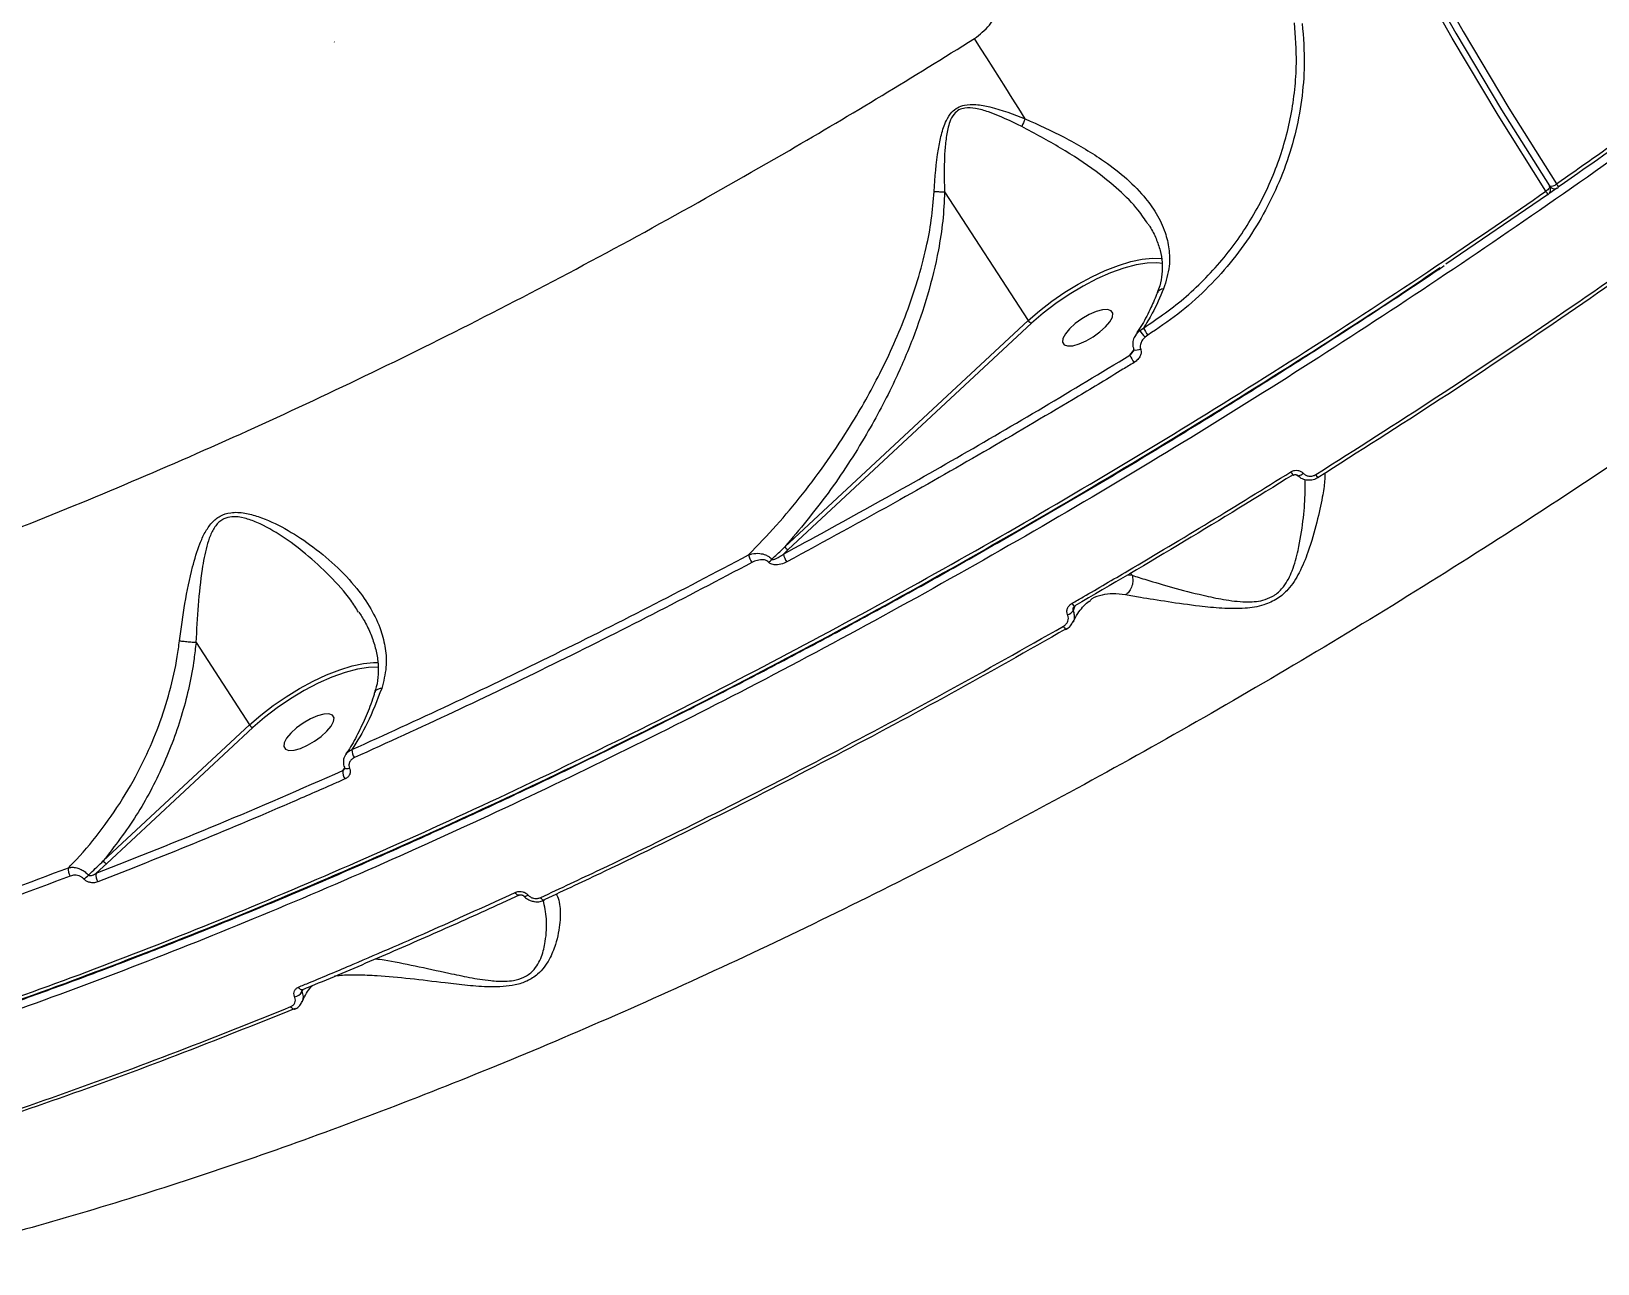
# Model space of a CAD drawing. Header units: millimetres. Extents: x -6104 to 7803, y -6013 to 4803.
# Drawn here: x 464.6 to 705.3, y -1848 to -1658.7 of the extents above; entities that cross this region are included whole.
import ezdxf

# ---------------------------------------------------------------- set-up
doc = ezdxf.new("R2010")
doc.units = ezdxf.units.MM
for name, color, linetype in [('DIKOM_ОБЪЕКТ', 7, 'Continuous'), ('DIKOM_РАЗМЕР_ЗОНА', 7, 'Continuous'), ('DIKOM_РАЗМЕР_ОБЪЕКТА', 7, 'Continuous')]:
    doc.layers.add(name, color=color, linetype=linetype)
doc.styles.add('style1', font='arial.ttf', dxfattribs={"width": 0.8})
doc.dimstyles.new('1-50', dxfattribs={"dimtxt": 300, "dimasz": 200, "dimexe": 100, "dimexo": 0, "dimgap": 100, "dimtad": 1, "dimtxsty": 'style1', "dimcen": 200, "dimclrd": 7, "dimclre": 7, "dimclrt": 7, "dimadec": 1, "dimazin": 2, "dimtfac": 1, "dimtmove": 0, "dimatfit": 2, "dimfxl": 0, "dimlwd": 25, "dimlwe": 18, "dimarcsym": 0})

# ---------------------------------------------------------------- blocks, each defined once
blk = doc.blocks.new('*D10')
at = {"layer": 'Defpoints', "color": 0, "transparency": 16777216}
for p in [(-4094.65, -224.49), (3111.63, -1726.03), (3111.63, -4948.58)]:
    blk.add_point(p, dxfattribs=at)
at = {"layer": 'DIKOM_РАЗМЕР_ОБЪЕКТА', "color": 7, "lineweight": 18, "transparency": 16777216}
for p, q in [((-4094.65, -224.49), (-4094.65, -5048.58)), ((3111.63, -1726.03), (3111.63, -5048.58))]:
    blk.add_line(p, q, dxfattribs=at)
at = {"layer": 'DIKOM_РАЗМЕР_ОБЪЕКТА', "color": 7, "lineweight": 25, "transparency": 16777216}
blk.add_line((-3894.65, -4948.58), (2911.63, -4948.58), dxfattribs=at)
at = {"layer": 'DIKOM_РАЗМЕР_ОБЪЕКТА', "color": 7, "transparency": 16777216}
for points in [[(-3894.65, -4915.24), (-3894.65, -4981.91), (-4094.65, -4948.58)], [(2911.63, -4915.24), (2911.63, -4981.91), (3111.63, -4948.58)]]:
    blk.add_solid(points, dxfattribs=at)
at = {"layer": 'DIKOM_РАЗМЕР_ОБЪЕКТА', "color": 7, "transparency": 16777216, "insert": (-134.24, -4695.4), "char_height": 300, "attachment_point": 5, "style": 'style1'}
blk.add_mtext('7200', dxfattribs=at)
blk = doc.blocks.new('*D12')
at = {"layer": 'Defpoints', "color": 0, "transparency": 16777216}
for p in [(-6103.62, -69.94), (4675.35, -1132.87), (4675.35, -5913.06)]:
    blk.add_point(p, dxfattribs=at)
at = {"layer": 'DIKOM_РАЗМЕР_ЗОНА', "color": 7, "lineweight": 18, "transparency": 16777216}
for p, q in [((-6103.62, -69.94), (-6103.62, -6013.06)), ((4675.35, -1132.87), (4675.35, -6013.06))]:
    blk.add_line(p, q, dxfattribs=at)
at = {"layer": 'DIKOM_РАЗМЕР_ЗОНА', "color": 7, "lineweight": 25, "transparency": 16777216}
blk.add_line((-5903.62, -5913.06), (4475.35, -5913.06), dxfattribs=at)
at = {"layer": 'DIKOM_РАЗМЕР_ЗОНА', "color": 7, "transparency": 16777216}
for points in [[(-5903.62, -5879.73), (-5903.62, -5946.4), (-6103.62, -5913.06)], [(4475.35, -5879.73), (4475.35, -5946.4), (4675.35, -5913.06)]]:
    blk.add_solid(points, dxfattribs=at)
at = {"layer": 'DIKOM_РАЗМЕР_ЗОНА', "color": 7, "transparency": 16777216, "insert": (271.51, -5659.89), "char_height": 300, "attachment_point": 5, "style": 'style1'}
blk.add_mtext('10800', dxfattribs=at)

msp = doc.modelspace()

# ---------------------------------------------------------------- linework, layer by layer
at = {"layer": 'DIKOM_ОБЪЕКТ', "color": 7, "linetype": 'Continuous', "lineweight": 15}
for p, q in [((511.127, -1660.257), (511.143, -1660.349)), ((697.874, -1682.421), (697.895, -1682.446)), ((697.91, -1682.488), (698.005, -1682.577)), ((604.919, -1683.322), (617.769, -1703.102)), ((697.563, -1683.77), (681.949, -1694.432)), ((697.908, -1683.485), (698.998, -1682.716)), ((580.369, -1737.896), (617.769, -1703.102)), ((618.293, -1703.513), (580.893, -1738.306)), ((634.911, -1704.62), (635.492, -1704.265)), ((634.323, -1705.273), (634.911, -1704.62)), ((634.51, -1705.024), (634.423, -1705.162)), ((636.136, -1705.356), (635.726, -1705.663)), ((633.389, -1708.429), (633.974, -1707.654)), ((580.893, -1738.306), (580.147, -1738.999)), ((633.069, -1742.169), (633.725, -1742.243)), ((633.725, -1742.243), (633.509, -1741.91)), ((624.878, -1747.088), (624.655, -1747.704)), ((627.354, -1746.06), (627.278, -1746.121)), ((489.871, -1752.589), (498.094, -1765.247)), ((475.62, -1786.155), (498.094, -1765.247)), ((498.619, -1765.657), (476.144, -1786.565)), ((512.416, -1772.279), (512.717, -1771.88)), ((476.144, -1786.565), (474.531, -1788.06)), ((506.274, -1805.91), (506.142, -1806.275))]:
    msp.add_line(p, q, dxfattribs=at)
at = {"layer": 'DIKOM_ОБЪЕКТ', "color": 7, "linetype": 'Continuous', "lineweight": 15, "flags": 128}
for points in [[(697.326, -1683.249), (689.967, -1671.56), (682.934, -1659.742), (676.232, -1647.8), (669.866, -1635.743), (663.839, -1623.579), (658.157, -1611.315), (652.821, -1598.961), (647.836, -1586.523), (643.206, -1574.01), (638.932, -1561.431), (635.019, -1548.792), (631.468, -1536.104), (628.282, -1523.374), (625.462, -1510.61), (623.012, -1497.821), (620.932, -1485.015), (619.223, -1472.201), (617.888, -1459.387), (616.926, -1446.58), (616.339, -1433.791), (616.126, -1421.027)], [(616.726, -1420.366), (616.939, -1433.122), (617.526, -1445.903), (618.487, -1458.701), (619.821, -1471.507), (621.529, -1484.314), (623.607, -1497.111), (626.056, -1509.892), (628.874, -1522.648), (632.058, -1535.37), (635.607, -1548.05), (639.518, -1560.681), (643.788, -1573.252), (648.416, -1585.757), (653.398, -1598.187), (658.73, -1610.534), (664.409, -1622.789), (670.432, -1634.946), (676.794, -1646.995), (683.491, -1658.929), (690.52, -1670.741), (697.874, -1682.421)], [(618.01, -1420.674), (618.222, -1433.4), (618.808, -1446.15), (619.767, -1458.918), (621.098, -1471.694), (622.802, -1484.47), (624.875, -1497.237), (627.318, -1509.988), (630.129, -1522.713), (633.306, -1535.405), (636.846, -1548.055), (640.748, -1560.655), (645.008, -1573.197), (649.625, -1585.672), (654.595, -1598.072), (659.914, -1610.39), (665.58, -1622.616), (671.588, -1634.744), (677.935, -1646.765), (684.617, -1658.67), (691.628, -1670.454), (698.966, -1682.107)], [(617.296, -1672.114), (616.311, -1670.518), (615.324, -1668.931), (614.338, -1667.356), (613.355, -1665.797), (612.376, -1664.258), (611.405, -1662.742), (610.443, -1661.251), (609.493, -1659.791)], [(697.895, -1682.446), (697.912, -1682.483), (697.916, -1682.563), (697.887, -1682.661), (697.826, -1682.771), (697.736, -1682.889), (697.619, -1683.011), (697.481, -1683.133), (697.326, -1683.249)], [(698.004, -1682.577), (697.987, -1682.561), (697.916, -1682.479)], [(697.626, -1683.811), (697.606, -1683.806), (697.563, -1683.77)], [(617.769, -1703.102), (619.497, -1701.599), (621.38, -1700.145), (623.378, -1698.771), (625.446, -1697.506), (627.54, -1696.379), (629.615, -1695.413), (631.625, -1694.629), (633.527, -1694.046), (635.28, -1693.674), (636.846, -1693.522), (638.19, -1693.594), (638.384, -1693.627)], [(638.413, -1694.353), (637.542, -1694.237), (636.056, -1694.272), (634.348, -1694.546), (632.46, -1695.055), (630.438, -1695.784), (628.33, -1696.718), (626.188, -1697.832), (624.062, -1699.101), (622.006, -1700.493), (620.067, -1701.976), (618.293, -1703.513)], [(630.695, -1702.577), (630.761, -1702), (630.515, -1701.603), (629.975, -1701.418), (629.185, -1701.46), (628.211, -1701.725), (627.129, -1702.193), (626.029, -1702.824), (624.999, -1703.568), (624.123, -1704.365), (623.472, -1705.15), (623.098, -1705.86), (623.032, -1706.436), (623.278, -1706.833), (623.818, -1707.018), (624.608, -1706.976), (625.582, -1706.711), (626.664, -1706.244), (627.764, -1705.612), (628.794, -1704.868), (629.67, -1704.071), (630.321, -1703.286), (630.695, -1702.577)], [(635.05, -1707.529), (634.784, -1707.622), (634.529, -1707.68), (634.303, -1707.697), (634.127, -1707.672), (634.013, -1707.607), (633.984, -1707.564)], [(659.13, -1726.911), (659.145, -1726.925), (659.216, -1726.957), (659.314, -1726.96), (659.435, -1726.934), (659.573, -1726.88), (659.724, -1726.801), (659.881, -1726.698), (660.037, -1726.578)], [(662.307, -1727.257), (662.322, -1727.295), (662.319, -1727.304), (662.297, -1727.283), (662.258, -1727.233), (662.202, -1727.155), (662.131, -1727.053), (662.049, -1726.93), (661.957, -1726.79)], [(624.929, -1746.965), (624.935, -1747.024), (624.923, -1747.05)], [(498.094, -1765.247), (499.822, -1763.744), (501.705, -1762.29), (503.703, -1760.916), (505.771, -1759.651), (507.865, -1758.524), (509.94, -1757.558), (511.95, -1756.774), (513.852, -1756.19), (515.605, -1755.819), (517.171, -1755.667), (517.918, -1755.678)], [(517.898, -1756.384), (517.868, -1756.382), (516.381, -1756.416), (514.673, -1756.691), (512.785, -1757.199), (510.763, -1757.929), (508.655, -1758.862), (506.513, -1759.977), (504.388, -1761.246), (502.331, -1762.638), (500.392, -1764.121), (498.619, -1765.657)], [(511.02, -1764.721), (511.087, -1764.145), (510.84, -1763.748), (510.3, -1763.563), (509.511, -1763.605), (508.536, -1763.87), (507.455, -1764.337), (506.354, -1764.969), (505.325, -1765.713), (504.449, -1766.51), (503.797, -1767.295), (503.423, -1768.005), (503.357, -1768.581), (503.604, -1768.978), (504.144, -1769.163), (504.933, -1769.121), (505.908, -1768.856), (506.989, -1768.389), (508.089, -1767.757), (509.119, -1767.013), (509.995, -1766.216), (510.646, -1765.431), (511.02, -1764.721)], [(513.475, -1771.949), (513.259, -1771.996), (513.064, -1772.011), (512.903, -1771.993), (512.784, -1771.943), (512.714, -1771.864), (512.713, -1771.861)], [(539.475, -1791.414), (539.469, -1791.417), (539.401, -1791.429), (539.32, -1791.407), (539.228, -1791.35), (539.129, -1791.261), (539.027, -1791.144), (538.926, -1791.003)], [(540.27, -1791.561), (540.276, -1791.567), (540.321, -1791.595), (540.385, -1791.605), (540.465, -1791.596), (540.56, -1791.57), (540.666, -1791.527), (540.781, -1791.467), (540.903, -1791.393)], [(543.381, -1792.193), (543.372, -1792.196), (543.305, -1792.202), (543.226, -1792.174), (543.137, -1792.116), (543.042, -1792.027), (542.944, -1791.913), (542.846, -1791.776)], [(543.462, -1792.09), (543.425, -1792.159), (543.381, -1792.193)], [(506.211, -1805.942), (506.134, -1805.958), (506.04, -1805.941), (505.939, -1805.889), (505.833, -1805.803), (505.726, -1805.688), (505.624, -1805.548)], [(505.015, -1808.945), (505.01, -1808.947), (504.928, -1808.959), (504.836, -1808.938), (504.736, -1808.884), (504.633, -1808.799), (504.53, -1808.687), (504.43, -1808.551)]]:
    msp.add_lwpolyline(points, dxfattribs=at)
at = {"layer": 'DIKOM_ОБЪЕКТ', "color": 7, "linetype": 'Continuous', "lineweight": 15}
for centre, radius, start, end in [((754.871, -1733.572), 150.678, 155.9283, 156.42461), ((697.056, -1682.99), 1, 304.80197, 32.91211), ((698.133, -1681.263), 1.185, 257.30383, 314.58861), ((698.691, -1681.851), 1, 226.60788, 278.56245), ((697.64, -1683.168), 1.698, 17.03832, 38.6872), ((696.443, -1684.082), 1.214, 12.90344, 43.3411), ((698.691, -1681.851), 1, 278.56245, 304.90242), ((618.537, -1702.661), 0.886, 209.86768, 254.02981), ((645.064, -1699.354), 10.758, 207.16094, 213.91229), ((635.364, -1705.569), 1.052, 115.55018, 146.10161), ((638.625, -1702.555), 4.25, 209.08139, 226.99537), ((641.426, -1704.597), 8.903, 205.49127, 213.89393), ((660.716, -1724.884), 2.985, 209.76269, 221.90969), ((581.137, -1737.454), 0.886, 209.87523, 254.02226), ((577.944, -1738.457), 3.214, 191.96534, 214.85306), ((576.196, -1737.92), 2.876, 305.80655, 319.02675), ((583.217, -1738.392), 3.13, 191.18942, 215.34608), ((625.517, -1746.107), 1.114, 204.5009, 237.79245), ((623.346, -1746.872), 1.551, 288.05372, 327.56653), ((624.178, -1749.618), 1.117, 204.88452, 238.07943), ((498.862, -1764.806), 0.886, 209.86768, 254.02981), ((515.842, -1769.122), 2.008, 177.89594, 215.41545), ((514.287, -1772.45), 1.879, 174.77075, 216.14198), ((476.388, -1785.714), 0.886, 209.86768, 254.02981), ((471.888, -1787.524), 1.651, 168.65486, 215.30917), ((471.035, -1786.204), 3.14, 300.20542, 317.18552), ((476.09, -1788.433), 1.603, 166.53732, 216.02363), ((504.739, -1805.442), 1.632, 280.15737, 329.31092)]:
    msp.add_arc(centre, radius, start, end, dxfattribs=at)
for points, knots in [([(698.966, -1682.107), (702.695, -1679.485), (712.743, -1672.421), (728.799, -1660.654), (746.97, -1646.783), (764.807, -1632.549), (782.24, -1617.995), (799.196, -1603.163), (815.302, -1588.379), (830.521, -1573.693), (844.84, -1559.152), (858.492, -1544.518), (871.398, -1529.84), (883.495, -1515.168), (894.517, -1500.826), (904.451, -1486.854), (913.308, -1473.286), (921.234, -1459.901), (928.158, -1446.753), (934.033, -1433.896), (938.727, -1421.613), (942.257, -1409.93), (944.648, -1398.869), (945.978, -1388.226), (946.046, -1378.146), (945.584, -1371.259), (944.759, -1367.974), (944.679, -1367.653)], [0, 0, 0, 0, 0.0245685, 0.0661874, 0.1078383, 0.1494572, 0.1922848, 0.2351476, 0.2779753, 0.3195941, 0.361245, 0.4028639, 0.4456917, 0.4885542, 0.531382, 0.5730004, 0.6146507, 0.6562691, 0.6990963, 0.7419584, 0.7847856, 0.8264043, 0.868055, 0.9096737, 0.9525012, 0.9953636, 1, 1, 1, 1]), ([(892.812, -1505.842), (890.702, -1508.605), (885.018, -1516.048), (874.986, -1528.34), (862.532, -1542.709), (849.086, -1557.324), (834.67, -1572.141), (819.307, -1587.112), (803.336, -1601.908), (786.827, -1616.482), (769.858, -1630.793), (752.154, -1645.074), (733.745, -1659.274), (714.68, -1673.339), (695.377, -1686.961), (675.91, -1700.102), (656.351, -1712.739), (636.382, -1725.076), (616.057, -1737.058), (595.438, -1748.632), (574.98, -1759.544), (554.749, -1769.772), (534.805, -1779.31), (514.823, -1788.312), (494.873, -1796.725), (475.026, -1804.503), (455.718, -1811.475), (437.005, -1817.636), (418.924, -1822.999), (401.182, -1827.652), (383.856, -1831.547), (367.018, -1834.652), (351.715, -1836.802), (337.875, -1838.132), (325.397, -1838.777), (313.481, -1838.812), (302.169, -1838.227), (291.579, -1837.031), (281.761, -1835.234), (273.613, -1833.144), (268.905, -1831.494), (266.988, -1830.822)], [0, 0, 0, 0, 0.0156522, 0.0421681, 0.0687043, 0.0952203, 0.1225063, 0.1498146, 0.1771006, 0.2036165, 0.2301528, 0.2566687, 0.2839548, 0.3112631, 0.3385491, 0.365065, 0.3916013, 0.4181172, 0.4454032, 0.4727115, 0.4999976, 0.5265134, 0.5530497, 0.5795655, 0.6068517, 0.6341599, 0.661446, 0.6879619, 0.714498, 0.7410139, 0.7682999, 0.7956082, 0.8228942, 0.8459723, 0.8690774, 0.8921825, 0.9155065, 0.9388306, 0.9615638, 0.9843486, 1, 1, 1, 1]), ([(865.948, -1592.936), (862.314, -1596.787), (855.043, -1604.494), (843.404, -1616.119), (831.269, -1627.754), (818.441, -1639.533), (804.931, -1651.427), (790.745, -1663.408), (776.107, -1675.282), (760.623, -1687.353), (744.283, -1699.574), (727.1, -1711.89), (709.405, -1724.045), (691.237, -1735.986), (672.65, -1747.666), (654.074, -1758.813), (635.575, -1769.401), (617.213, -1779.418), (598.668, -1789.039), (579.996, -1798.212), (561.261, -1806.892), (542.892, -1814.882), (524.943, -1822.17), (507.457, -1828.761), (490.135, -1834.77), (473.044, -1840.149), (456.253, -1844.862), (441.19, -1848.546), (427.78, -1851.365), (415.881, -1853.488), (404.346, -1855.152), (393.217, -1856.348), (382.544, -1857.073), (372.328, -1857.32), (362.533, -1857.126), (356.417, -1856.592), (353.359, -1856.326)], [0, 0, 0, 0, 0.0277654, 0.0555639, 0.0833624, 0.1111276, 0.1400315, 0.168973, 0.1979143, 0.226818, 0.2582448, 0.2896958, 0.3211227, 0.3534672, 0.3858385, 0.4181831, 0.449506, 0.480853, 0.5121759, 0.5444126, 0.5766757, 0.6089124, 0.640161, 0.6714336, 0.7026821, 0.7348412, 0.7670266, 0.7991857, 0.8241463, 0.849107, 0.8742669, 0.8994268, 0.9244695, 0.9495121, 0.974756, 1, 1, 1, 1]), ([(609.493, -1659.791), (610.322, -1659.141), (612.008, -1657.821), (613.443, -1654.913), (613.873, -1651.758), (613.401, -1649.304), (612.807, -1648.031), (612.657, -1647.71)], [0, 0, 0, 0, 0.21870832, 0.44478171, 0.67941004, 0.91920174, 1, 1, 1, 1]), ([(635.492, -1704.265), (637.742, -1702.721), (641.15, -1700.383), (645.126, -1696.561), (648.786, -1692.467), (651.908, -1687.947), (654.427, -1683.132), (656.532, -1678.131), (657.999, -1672.915), (658.782, -1667.624), (659.11, -1662.83), (658.842, -1659.43), (658.679, -1657.359)], [0, 0, 0, 0, 0.1446495, 0.219138, 0.2936265, 0.4383819, 0.5128969, 0.5874146, 0.7331241, 0.8081315, 0.8831396, 1, 1, 1, 1]), ([(659.882, -1657.475), (660.045, -1659.587), (660.345, -1663.482), (659.853, -1669.247), (658.826, -1674.631), (657.189, -1679.903), (654.957, -1684.982), (652.175, -1689.808), (648.873, -1694.331), (645.062, -1698.465), (640.839, -1702.215), (637.702, -1704.31), (636.136, -1705.356)], [0, 0, 0, 0, 0.1166815, 0.2150847, 0.3137979, 0.4122009, 0.5100606, 0.6082278, 0.7060855, 0.8039538, 0.9021331, 1, 1, 1, 1]), ([(235.673, -1737.056), (236.215, -1738.058), (238.018, -1741.386), (242.129, -1746.267), (247.935, -1751.71), (254.688, -1756.384), (262.423, -1760.414), (271.174, -1763.744), (280.93, -1766.348), (291.479, -1768.169), (302.767, -1769.219), (314.725, -1769.524), (327.542, -1769.091), (341.212, -1767.888), (355.706, -1765.9), (370.713, -1763.17), (386.17, -1759.723), (402.007, -1755.598), (418.471, -1750.731), (435.53, -1745.107), (453.139, -1738.726), (470.926, -1731.723), (488.825, -1724.133), (506.772, -1716.005), (525.042, -1707.214), (543.584, -1697.76), (562.339, -1687.664), (579.595, -1677.872), (595.325, -1668.569), (604.767, -1662.719), (609.493, -1659.791)], [0, 0, 0, 0, 0.0161443, 0.0536237, 0.0900464, 0.1264971, 0.1629198, 0.2003996, 0.2379099, 0.2753896, 0.3118389, 0.3483161, 0.3847653, 0.4222704, 0.4598059, 0.4973111, 0.5338203, 0.5703575, 0.6068667, 0.6444314, 0.6820266, 0.7195914, 0.7561919, 0.7928202, 0.8294207, 0.8670768, 0.9047632, 0.9424195, 0.9711827, 1, 1, 1, 1]), ([(603.293, -1683.292), (603.449, -1681.11), (603.661, -1678.16), (604.389, -1674.539), (605.01, -1672.587), (605.885, -1671.155), (606.884, -1670.345), (608.168, -1669.898), (609.884, -1669.879), (613.055, -1670.47), (615.517, -1671.424), (617.296, -1672.114)], [0, 0, 0, 0, 0.26578536, 0.35937748, 0.45430483, 0.51775248, 0.56328213, 0.60857373, 0.68031527, 0.76887224, 1, 1, 1, 1]), ([(616.769, -1673.308), (615.096, -1672.481), (612.799, -1671.347), (609.833, -1670.487), (608.258, -1670.349), (607.089, -1670.692), (606.226, -1671.444), (605.56, -1672.821), (605.169, -1674.705), (604.822, -1678.267), (604.841, -1681.164), (604.91, -1683.312), (604.91, -1683.315)], [0, 0, 0, 0, 0.2369992, 0.3252973, 0.3938459, 0.4351656, 0.4764895, 0.5364961, 0.6300063, 0.7257625, 0.9996855, 1, 1, 1, 1]), ([(617.296, -1672.114), (619.319, -1673.029), (622.384, -1674.417), (626.252, -1676.563), (629.398, -1678.536), (632.623, -1680.966), (635.454, -1683.762), (637.548, -1686.654), (638.833, -1689.376), (639.466, -1692.101), (639.57, -1695.021), (638.94, -1697.073), (638.583, -1698.235)], [0, 0, 0, 0, 0.1589012, 0.2409063, 0.3228924, 0.4352736, 0.5505593, 0.6428556, 0.7376524, 0.8155013, 0.8955107, 1, 1, 1, 1]), ([(715.331, -1671.162), (715.277, -1671.202), (709.997, -1675.097), (704.571, -1678.883), (699.199, -1682.631)], [0, 0, 0, 0, 0.0101523, 1, 1, 1, 1]), ([(636.167, -1688.284), (635.683, -1687.564), (634.446, -1685.724), (631.751, -1683.018), (627.8, -1679.795), (622.761, -1676.5), (618.785, -1674.382), (616.769, -1673.308)], [0, 0, 0, 0, 0.1152328, 0.2946236, 0.4784517, 0.7355325, 1, 1, 1, 1]), ([(661.957, -1726.79), (668.175, -1722.838), (680.61, -1714.935), (699.034, -1702.578), (717.273, -1689.9), (729.169, -1681.178), (735.118, -1676.817)], [0, 0, 0, 0, 0.248597, 0.4971928, 0.7485968, 1, 1, 1, 1]), ([(735.308, -1677.399), (729.439, -1681.702), (717.702, -1690.308), (699.577, -1702.913), (681.129, -1715.294), (668.581, -1723.269), (662.307, -1727.257)], [0, 0, 0, 0, 0.24859686, 0.49719383, 0.74859665, 1, 1, 1, 1]), ([(246.893, -1819.081), (247.795, -1819.785), (251.108, -1822.373), (257.962, -1826.014), (267.322, -1829.955), (277.664, -1833.001), (288.827, -1835.24), (301.016, -1836.692), (314.225, -1837.322), (328.434, -1837.106), (343.156, -1836.063), (358.29, -1834.25), (373.733, -1831.738), (389.918, -1828.466), (406.823, -1824.414), (424.408, -1819.577), (442.533, -1813.987), (461.154, -1807.645), (480.213, -1800.569), (499.778, -1792.727), (519.801, -1784.112), (540.223, -1774.737), (560.593, -1764.808), (580.842, -1754.373), (600.908, -1743.488), (621.115, -1731.976), (641.4, -1719.852), (661.685, -1707.137), (680.358, -1694.92), (692.123, -1686.827), (697.326, -1683.249)], [0, 0, 0, 0, 0.0140766, 0.0516775, 0.0892479, 0.1257578, 0.1622958, 0.1988057, 0.2363761, 0.273977, 0.3115474, 0.3467428, 0.3819632, 0.4171586, 0.4533004, 0.4894695, 0.5256113, 0.5621213, 0.5986594, 0.6351694, 0.6727399, 0.7103409, 0.7479113, 0.7844214, 0.8209595, 0.8574694, 0.8950399, 0.932641, 0.9702113, 1, 1, 1, 1]), ([(574.799, -1739.123), (576.233, -1737.634), (579.101, -1734.656), (583.134, -1729.804), (586.956, -1724.683), (590.994, -1718.56), (594.391, -1712.536), (597.168, -1706.699), (599.126, -1701.936), (600.817, -1697.006), (602.077, -1692.218), (602.95, -1687.635), (603.178, -1684.744), (603.293, -1683.292)], [0, 0, 0, 0, 0.1007621, 0.2015255, 0.3037926, 0.4060544, 0.5490236, 0.6279413, 0.7068481, 0.7872936, 0.8677082, 0.9335553, 1, 1, 1, 1]), ([(604.919, -1683.322), (604.847, -1684.822), (604.703, -1687.824), (603.864, -1693.151), (602.393, -1699.236), (600.092, -1705.941), (596.995, -1713.128), (592.742, -1721.141), (587.163, -1729.783), (582.633, -1735.191), (580.369, -1737.896)], [0, 0, 0, 0, 0.0717658, 0.1435719, 0.2576778, 0.372185, 0.4865179, 0.6397322, 0.8198571, 1, 1, 1, 1]), ([(603.293, -1683.292), (603.337, -1683.293), (603.615, -1683.3), (604.19, -1683.312), (604.656, -1683.314), (604.91, -1683.315)], [0, 0, 0, 0, 0.0794285, 0.497195, 1, 1, 1, 1]), ([(604.91, -1683.315), (604.911, -1683.315), (604.913, -1683.315), (604.917, -1683.318), (604.918, -1683.32), (604.919, -1683.322)], [0, 0, 0, 0, 0.2462803, 0.5674203, 1, 1, 1, 1]), ([(636.179, -1688.275), (636.274, -1688.409), (636.79, -1689.135), (637.444, -1690.501), (638.096, -1692.338), (638.403, -1694.169), (638.369, -1695.96), (638.097, -1697.525), (637.717, -1698.477), (637.573, -1698.837)], [0, 0, 0, 0, 0.04097521, 0.2223991, 0.39899951, 0.5715043, 0.73995845, 0.9015346, 1, 1, 1, 1]), ([(246.979, -1819.402), (247.581, -1819.848), (249.378, -1821.178), (252.646, -1823.192), (256.768, -1825.458), (261.165, -1827.534), (265.822, -1829.429), (270.73, -1831.138), (275.869, -1832.652), (281.22, -1833.965), (286.775, -1835.076), (292.538, -1835.986), (298.508, -1836.696), (304.688, -1837.207), (311.079, -1837.52), (317.682, -1837.634), (324.5, -1837.55), (331.534, -1837.267), (338.788, -1836.785), (346.247, -1836.105), (353.879, -1835.229), (361.658, -1834.16), (369.572, -1832.9), (377.627, -1831.449), (385.824, -1829.807), (394.164, -1827.974), (402.645, -1825.951), (411.269, -1823.738), (420.034, -1821.335), (428.942, -1818.741), (437.992, -1815.956), (447.176, -1812.984), (456.467, -1809.831), (465.837, -1806.509), (475.268, -1803.022), (484.756, -1799.373), (494.302, -1795.562), (503.905, -1791.589), (513.567, -1787.454), (523.286, -1783.158), (533.062, -1778.7), (542.895, -1774.081), (552.786, -1769.299), (562.73, -1764.357), (572.703, -1759.268), (582.674, -1754.046), (592.618, -1748.704), (602.527, -1743.248), (612.401, -1737.677), (622.243, -1731.99), (632.051, -1726.187), (641.826, -1720.27), (651.567, -1714.237), (661.275, -1708.093), (670.942, -1701.824), (677.758, -1697.343), (681.328, -1694.927), (681.711, -1694.668)], [0, 0, 0, 0, 0.0093141, 0.027793, 0.0463397, 0.0649742, 0.0837159, 0.1025568, 0.1213784, 0.1400951, 0.1587398, 0.177332, 0.1958914, 0.2144377, 0.2329913, 0.2515656, 0.270181, 0.2888583, 0.307618, 0.3264756, 0.345328, 0.3640494, 0.3827102, 0.4013252, 0.4199094, 0.4384781, 0.4570464, 0.4756263, 0.4942311, 0.5128756, 0.5315751, 0.5503443, 0.5691365, 0.5878684, 0.606536, 0.6251542, 0.6437379, 0.6623023, 0.6808623, 0.6994313, 0.718021, 0.7366461, 0.7553219, 0.774063, 0.7928535, 0.8116059, 0.8302855, 0.8489119, 0.8675001, 0.8860651, 0.9046218, 0.9231847, 0.941764, 0.9603744, 0.979031, 0.9977482, 1, 1, 1, 1]), ([(267.238, -1829.435), (269.15, -1830.105), (274.342, -1831.924), (283.642, -1834.228), (295.359, -1836.129), (308.015, -1837.204), (321.531, -1837.464), (335.852, -1836.903), (350.938, -1835.516), (366.779, -1833.288), (383.335, -1830.239), (400.547, -1826.388), (418.334, -1821.752), (436.615, -1816.352), (455.337, -1810.198), (474.476, -1803.285), (493.993, -1795.641), (513.824, -1787.294), (533.876, -1778.285), (554.057, -1768.655), (574.303, -1758.429), (594.583, -1747.611), (614.859, -1736.23), (635.078, -1724.335), (655.117, -1711.948), (670.473, -1702.138), (679.018, -1696.346), (681.068, -1694.956)], [0, 0, 0, 0, 0.0243384, 0.0660693, 0.1079317, 0.149861, 0.1917903, 0.2336527, 0.2753836, 0.3171145, 0.3589768, 0.4009062, 0.4428355, 0.4846979, 0.5264287, 0.5681596, 0.6100221, 0.6519514, 0.6938809, 0.7357433, 0.7774742, 0.8192051, 0.8610675, 0.9029969, 0.9449263, 0.9867888, 1, 1, 1, 1]), ([(637.619, -1698.822), (637.299, -1699.6), (636.593, -1701.317), (635.525, -1703.359), (634.742, -1704.548), (634.468, -1704.963)], [0, 0, 0, 0, 0.3501132, 0.7732251, 1, 1, 1, 1]), ([(638.583, -1698.235), (638.026, -1699.521), (637.1, -1701.655), (635.95, -1703.522), (635.492, -1704.265)], [0, 0, 0, 0, 0.6025909, 1, 1, 1, 1]), ([(638.583, -1698.235), (638.549, -1698.241), (638.358, -1698.273), (638.012, -1698.396), (637.707, -1698.607), (637.667, -1698.811), (637.656, -1698.865)], [0, 0, 0, 0, 0.0704788, 0.3948785, 0.8393805, 1, 1, 1, 1]), ([(634.333, -1705.279), (634.266, -1705.365), (634.026, -1705.674), (633.841, -1706.304), (633.786, -1707.017), (633.95, -1707.404), (634.013, -1707.552)], [0, 0, 0, 0, 0.1340276, 0.4810008, 0.8012515, 1, 1, 1, 1]), ([(635.726, -1705.663), (635.551, -1705.844), (635.232, -1706.175), (634.994, -1706.735), (634.945, -1707.192), (635.02, -1707.432), (635.05, -1707.529)], [0, 0, 0, 0, 0.3467235, 0.6312191, 0.8512833, 1, 1, 1, 1]), ([(580.147, -1738.999), (584.59, -1736.587), (593.478, -1731.762), (606.807, -1724.214), (620.127, -1716.463), (628.968, -1711.107), (633.389, -1708.429)], [0, 0, 0, 0, 0.2493147, 0.4986298, 0.7493144, 1, 1, 1, 1]), ([(633.389, -1708.429), (633.51, -1708.318), (633.664, -1708.176), (633.786, -1707.999), (633.812, -1707.961)], [0, 0, 0, 0, 0.78659587, 1, 1, 1, 1]), ([(633.985, -1707.566), (633.984, -1707.564), (633.984, -1707.56), (633.987, -1707.623), (633.955, -1707.736), (633.899, -1707.858), (633.835, -1707.933), (633.811, -1707.961)], [0, 0, 0, 0, 0.17794025, 0.35552939, 0.56559385, 0.83666903, 1, 1, 1, 1]), ([(635.05, -1707.529), (635.066, -1707.571), (635.126, -1707.737), (635.145, -1708.084), (634.998, -1708.587), (634.633, -1709.131), (634.241, -1709.414), (634.036, -1709.562)], [0, 0, 0, 0, 0.05793, 0.224468, 0.4300307, 0.7004602, 1, 1, 1, 1]), ([(634.036, -1709.562), (633.468, -1709.908), (630.63, -1711.64), (623.232, -1716.107), (611.804, -1722.84), (596.85, -1731.392), (586.457, -1737.049), (580.664, -1740.203)], [0, 0, 0, 0, 0.0321564, 0.160792, 0.4182832, 0.6757748, 1, 1, 1, 1]), ([(624.503, -1746.569), (625.075, -1746.239), (627.936, -1744.584), (634.989, -1740.457), (645.646, -1734.096), (653.963, -1728.943), (658.125, -1726.365)], [0, 0, 0, 0, 0.0507672, 0.2538464, 0.6266942, 1, 1, 1, 1]), ([(658.472, -1726.81), (652.915, -1730.248), (641.788, -1737.131), (630.553, -1743.685), (624.929, -1746.965)], [0, 0, 0, 0, 0.49945, 1, 1, 1, 1]), ([(663.36, -1726.581), (663.361, -1726.964), (663.363, -1727.906), (662.956, -1730.427), (662.18, -1734.05), (661.039, -1738.105), (659.599, -1741.691), (658.038, -1744.204), (656.11, -1745.938), (653.78, -1746.999), (650.795, -1747.435), (647.464, -1747.361), (643.438, -1746.96), (639.123, -1746.336), (635.262, -1745.723), (633.457, -1745.401), (632.72, -1745.269)], [0, 0, 0, 0, 0.0542887, 0.1334933, 0.2351909, 0.3399114, 0.408234, 0.4642444, 0.500406, 0.5391248, 0.589294, 0.6534925, 0.7194428, 0.8217614, 0.9272124, 1, 1, 1, 1]), ([(633.729, -1742.252), (633.73, -1742.252), (634.41, -1742.472), (636.235, -1743.064), (639.883, -1744.11), (643.945, -1745.196), (647.769, -1746.013), (650.831, -1746.422), (653.455, -1746.281), (654.964, -1745.716), (656.072, -1745.035), (656.986, -1744.13), (657.786, -1742.828), (658.62, -1740.944), (659.442, -1737.858), (660.046, -1733.841), (660.363, -1730.157), (660.351, -1728.323), (660.346, -1727.568)], [0, 0, 0, 0, 0.00007162, 0.07912324, 0.19075209, 0.30548096, 0.3740556, 0.44383799, 0.49431846, 0.52324217, 0.53178863, 0.56686937, 0.59502315, 0.6239889, 0.69631536, 0.80702721, 0.92052011, 1, 1, 1, 1]), ([(658.125, -1726.365), (658.158, -1726.346), (658.337, -1726.24), (658.701, -1726.117), (659.205, -1726.111), (659.684, -1726.258), (659.919, -1726.471), (660.037, -1726.578)], [0, 0, 0, 0, 0.0545667, 0.2913612, 0.5278288, 0.7639614, 1, 1, 1, 1]), ([(658.497, -1726.882), (658.524, -1726.864), (658.597, -1726.818), (658.736, -1726.784), (658.89, -1726.783), (659.027, -1726.826), (659.101, -1726.875), (659.126, -1726.908), (659.129, -1726.912)], [0, 0, 0, 0, 0.113941, 0.3049854, 0.4994436, 0.7080612, 0.9669646, 1, 1, 1, 1]), ([(662.307, -1727.257), (662.252, -1727.289), (661.956, -1727.463), (661.347, -1727.663), (660.501, -1727.665), (659.697, -1727.409), (659.301, -1727.047), (659.103, -1726.866)], [0, 0, 0, 0, 0.053164, 0.2899975, 0.5268326, 0.7633775, 1, 1, 1, 1]), ([(660.037, -1726.578), (660.156, -1726.685), (660.393, -1726.899), (660.874, -1727.047), (661.381, -1727.04), (661.746, -1726.916), (661.924, -1726.81), (661.957, -1726.79)], [0, 0, 0, 0, 0.2364022, 0.4729391, 0.7098729, 0.9468136, 1, 1, 1, 1]), ([(487.332, -1752.332), (487.59, -1750.401), (488.107, -1746.54), (489.146, -1741.539), (490.207, -1737.938), (491.212, -1735.672), (492.21, -1734.178), (493.542, -1733.059), (495.321, -1732.502), (497.352, -1732.626), (500.198, -1733.414), (503.601, -1735.007), (507.555, -1737.587), (511.315, -1740.635), (514.463, -1743.978), (516.82, -1747.358), (518.3, -1750.484), (519.042, -1753.517), (519.21, -1756.526), (518.685, -1758.558), (518.405, -1759.641)], [0, 0, 0, 0, 0.0873342, 0.1746827, 0.2336203, 0.2639479, 0.2941265, 0.3212125, 0.3485687, 0.382672, 0.4154304, 0.4851391, 0.5550409, 0.6342218, 0.7133293, 0.776921, 0.8404224, 0.8913052, 0.9421356, 1, 1, 1, 1]), ([(514.859, -1747.944), (514.466, -1747.325), (513.214, -1745.354), (510.473, -1742.304), (506.91, -1739.037), (503.176, -1736.213), (499.989, -1734.395), (497.346, -1733.409), (495.579, -1733.151), (494.46, -1733.431), (493.607, -1733.882), (492.783, -1734.672), (492.026, -1736.118), (491.325, -1738.349), (490.672, -1741.911), (490.148, -1746.857), (489.943, -1750.67), (489.863, -1752.58), (489.863, -1752.582)], [0, 0, 0, 0, 0.04952195, 0.15774817, 0.26605976, 0.36029215, 0.45425832, 0.49675941, 0.53924826, 0.56707067, 0.57218867, 0.60512402, 0.64391458, 0.68296683, 0.76182693, 0.88085716, 0.99988102, 1, 1, 1, 1]), ([(578.367, -1739.805), (578.51, -1739.669), (579.18, -1739.034), (579.846, -1738.396), (580.369, -1737.896)], [0, 0, 0, 0, 0.2148362, 1, 1, 1, 1]), ([(513.835, -1769.049), (518.858, -1766.765), (528.905, -1762.199), (544.124, -1754.868), (559.427, -1747.219), (569.675, -1741.822), (574.799, -1739.123)], [0, 0, 0, 0, 0.2490996, 0.4982002, 0.7490996, 1, 1, 1, 1]), ([(575.306, -1740.293), (570.208, -1742.979), (560.01, -1748.35), (544.709, -1756.001), (529.418, -1763.371), (519.276, -1767.981), (514.205, -1770.286)], [0, 0, 0, 0, 0.24910005, 0.49820056, 0.74910073, 1, 1, 1, 1]), ([(574.799, -1739.123), (574.964, -1739.069), (575.499, -1738.892), (576.402, -1738.842), (577.304, -1739.06), (577.941, -1739.382), (578.222, -1739.661), (578.367, -1739.805)], [0, 0, 0, 0, 0.1441039, 0.4679427, 0.6900937, 0.8402993, 1, 1, 1, 1]), ([(577.878, -1740.252), (577.785, -1740.17), (577.601, -1740.006), (577.154, -1739.872), (576.499, -1739.858), (575.843, -1740.03), (575.434, -1740.23), (575.306, -1740.293)], [0, 0, 0, 0, 0.1388621, 0.2767821, 0.4966106, 0.8418789, 1, 1, 1, 1]), ([(580.664, -1740.203), (580.523, -1740.272), (580.077, -1740.492), (579.356, -1740.674), (578.646, -1740.652), (578.169, -1740.508), (577.975, -1740.337), (577.878, -1740.252)], [0, 0, 0, 0, 0.1605546, 0.5081601, 0.7318729, 0.8653779, 1, 1, 1, 1]), ([(578.367, -1739.805), (578.388, -1739.816), (578.435, -1739.84), (578.561, -1739.841), (578.806, -1739.788), (579.255, -1739.59), (579.724, -1739.308), (580.044, -1739.075), (580.147, -1738.999)], [0, 0, 0, 0, 0.0381806, 0.0818495, 0.192046, 0.4180177, 0.8124128, 1, 1, 1, 1]), ([(633.729, -1742.252), (633.787, -1742.522), (633.903, -1743.063), (633.754, -1743.913), (633.391, -1744.652), (632.994, -1745.073), (632.758, -1745.242), (632.72, -1745.269)], [0, 0, 0, 0, 0.24400183, 0.48799962, 0.73198651, 0.95708369, 1, 1, 1, 1]), ([(633.725, -1742.243), (633.726, -1742.244), (633.727, -1742.247), (633.729, -1742.25), (633.729, -1742.252), (633.729, -1742.252)], [0, 0, 0, 0, 0.4977215, 0.9114619, 1, 1, 1, 1]), ([(632.72, -1745.269), (632.062, -1745.176), (630.789, -1744.996), (629.096, -1745.286), (627.93, -1745.577), (627.424, -1746.001), (627.354, -1746.06)], [0, 0, 0, 0, 0.3306519, 0.6389352, 0.9500893, 1, 1, 1, 1]), ([(623.827, -1748.346), (623.819, -1748.328), (623.748, -1748.166), (623.686, -1747.824), (623.786, -1747.335), (624.06, -1746.881), (624.355, -1746.673), (624.503, -1746.569)], [0, 0, 0, 0, 0.0299169, 0.2617984, 0.5039456, 0.7520158, 1, 1, 1, 1]), ([(624.662, -1747.342), (624.645, -1747.399), (624.615, -1747.502), (624.627, -1747.62), (624.646, -1747.68), (624.652, -1747.697), (624.655, -1747.704)], [0, 0, 0, 0, 0.4729899, 0.8460818, 0.9412144, 1, 1, 1, 1]), ([(624.667, -1747.342), (624.672, -1747.322), (624.688, -1747.263), (624.774, -1747.149), (624.879, -1747.084), (624.927, -1747.054)], [0, 0, 0, 0, 0.2211218, 0.6482162, 1, 1, 1, 1]), ([(624.712, -1749.488), (624.768, -1749.347), (625.021, -1748.708), (625.565, -1747.841), (626.331, -1746.907), (626.921, -1746.37), (627.28, -1746.196), (627.342, -1746.166)], [0, 0, 0, 0, 0.0792632, 0.3578528, 0.6421569, 0.9378274, 1, 1, 1, 1]), ([(514.9, -1747.911), (515.209, -1748.394), (515.924, -1749.511), (516.784, -1751.357), (517.479, -1753.386), (517.861, -1755.447), (517.898, -1757.452), (517.714, -1759.049), (517.392, -1759.974), (517.291, -1760.265)], [0, 0, 0, 0, 0.1229063, 0.2841706, 0.4521465, 0.6174933, 0.777323, 0.9300672, 1, 1, 1, 1]), ([(623.165, -1750.088), (623.31, -1749.987), (623.6, -1749.784), (623.869, -1749.34), (623.965, -1748.862), (623.905, -1748.526), (623.835, -1748.366), (623.827, -1748.346)], [0, 0, 0, 0, 0.2478848, 0.4958951, 0.7364742, 0.9670309, 1, 1, 1, 1]), ([(623.581, -1750.555), (623.63, -1750.531), (623.955, -1750.371), (624.365, -1749.98), (624.558, -1749.544), (624.628, -1749.384)], [0, 0, 0, 0, 0.1010238, 0.6715465, 1, 1, 1, 1]), ([(624.655, -1747.704), (624.669, -1747.737), (624.785, -1748.005), (624.87, -1748.549), (624.824, -1749.117), (624.661, -1749.365), (624.644, -1749.391)], [0, 0, 0, 0, 0.062103, 0.49667291, 0.94744883, 1, 1, 1, 1]), ([(470.27, -1787.199), (470.679, -1786.776), (472.505, -1784.889), (475.535, -1781.246), (479.073, -1776.036), (481.954, -1770.708), (484.212, -1765.382), (485.89, -1760.153), (486.873, -1755.764), (487.224, -1753.137), (487.332, -1752.332)], [0, 0, 0, 0, 0.046566, 0.2078856, 0.3696718, 0.5309372, 0.6671823, 0.8037636, 0.9398811, 1, 1, 1, 1]), ([(487.332, -1752.332), (487.376, -1752.336), (487.664, -1752.362), (488.258, -1752.419), (489.112, -1752.503), (489.613, -1752.556), (489.863, -1752.582)], [0, 0, 0, 0, 0.0562323, 0.3685435, 0.6842805, 1, 1, 1, 1]), ([(542.846, -1791.776), (545.891, -1790.351), (554.797, -1786.185), (569.644, -1778.914), (587.429, -1769.789), (605.293, -1760.215), (617.208, -1753.464), (623.165, -1750.088)], [0, 0, 0, 0, 0.11445522, 0.33476572, 0.55507614, 0.77753853, 1, 1, 1, 1]), ([(623.601, -1750.5), (617.714, -1753.836), (605.941, -1760.507), (588.175, -1770.033), (570.372, -1779.173), (555.443, -1786.485), (546.5, -1790.669), (543.462, -1792.09)], [0, 0, 0, 0, 0.2203104, 0.4406216, 0.6630838, 0.8855458, 1, 1, 1, 1]), ([(489.871, -1752.589), (489.778, -1753.432), (489.528, -1755.69), (488.855, -1759.321), (487.793, -1763.474), (486.436, -1767.557), (484.233, -1772.912), (480.843, -1779.373), (477.374, -1783.877), (475.62, -1786.155)], [0, 0, 0, 0, 0.0670845, 0.1796417, 0.292214, 0.4079254, 0.5236439, 0.7591247, 1, 1, 1, 1]), ([(489.863, -1752.582), (489.864, -1752.583), (489.866, -1752.583), (489.869, -1752.586), (489.871, -1752.588), (489.871, -1752.589)], [0, 0, 0, 0, 0.3002973, 0.7076393, 1, 1, 1, 1]), ([(518.405, -1759.641), (517.711, -1761.475), (516.426, -1764.874), (514.652, -1767.732), (513.835, -1769.049)], [0, 0, 0, 0, 0.5395083, 1, 1, 1, 1]), ([(518.405, -1759.641), (518.369, -1759.645), (518.131, -1759.675), (517.739, -1759.797), (517.409, -1760.024), (517.375, -1760.225), (517.364, -1760.287)], [0, 0, 0, 0, 0.064285, 0.422669, 0.8209283, 1, 1, 1, 1]), ([(517.323, -1760.26), (517.26, -1760.477), (516.89, -1761.747), (516.032, -1763.906), (514.734, -1766.684), (513.669, -1768.63), (513.002, -1769.575), (512.88, -1769.748)], [0, 0, 0, 0, 0.0600047, 0.3504284, 0.6418922, 0.9345747, 1, 1, 1, 1]), ([(512.926, -1769.78), (512.996, -1769.661), (513.191, -1769.33), (513.583, -1769.158), (513.835, -1769.049)], [0, 0, 0, 0, 0.357561, 1, 1, 1, 1]), ([(512.915, -1769.781), (512.826, -1769.908), (512.586, -1770.248), (512.493, -1770.947), (512.531, -1771.555), (512.709, -1771.824), (512.728, -1771.853)], [0, 0, 0, 0, 0.211003, 0.5682048, 0.9527902, 1, 1, 1, 1]), ([(514.205, -1770.286), (514.046, -1770.377), (513.729, -1770.558), (513.439, -1770.991), (513.327, -1771.478), (513.427, -1771.796), (513.475, -1771.949)], [0, 0, 0, 0, 0.2583615, 0.5167635, 0.7678369, 1, 1, 1, 1]), ([(474.531, -1788.06), (480.775, -1785.591), (493.282, -1780.647), (506.032, -1775.071), (512.416, -1772.279)], [0, 0, 0, 0, 0.4992726, 1, 1, 1, 1]), ([(512.77, -1773.558), (512.205, -1773.809), (509.378, -1775.062), (501.588, -1778.462), (489.443, -1783.596), (479.679, -1787.448), (474.793, -1789.376)], [0, 0, 0, 0, 0.04414053, 0.22071362, 0.61001281, 1, 1, 1, 1]), ([(512.416, -1772.279), (512.491, -1772.224), (512.591, -1772.152), (512.659, -1772.05), (512.676, -1772.025)], [0, 0, 0, 0, 0.7484062, 1, 1, 1, 1]), ([(512.709, -1771.859), (512.715, -1771.874), (512.736, -1771.925), (512.734, -1771.946), (512.695, -1772), (512.676, -1772.025)], [0, 0, 0, 0, 0.1921017, 0.6269965, 1, 1, 1, 1]), ([(513.475, -1771.949), (513.522, -1772.099), (513.62, -1772.407), (513.512, -1772.879), (513.232, -1773.297), (512.924, -1773.471), (512.77, -1773.558)], [0, 0, 0, 0, 0.2338852, 0.482513, 0.7413338, 1, 1, 1, 1]), ([(473.339, -1788.339), (473.445, -1788.239), (474.209, -1787.515), (474.966, -1786.784), (475.62, -1786.155)], [0, 0, 0, 0, 0.1380593, 1, 1, 1, 1]), ([(400.03, -1810.02), (405.614, -1808.512), (416.781, -1805.497), (434.172, -1800.084), (451.969, -1794.073), (464.169, -1789.49), (470.27, -1787.199)], [0, 0, 0, 0, 0.248597, 0.4971939, 0.7485972, 1, 1, 1, 1]), ([(470.541, -1788.478), (464.495, -1790.75), (452.402, -1795.294), (434.625, -1801.307), (417.121, -1806.765), (405.801, -1809.823), (400.14, -1811.352)], [0, 0, 0, 0, 0.2485964, 0.497193, 0.7485966, 1, 1, 1, 1]), ([(470.27, -1787.199), (470.438, -1787.17), (470.829, -1787.104), (471.505, -1787.192), (472.206, -1787.445), (472.846, -1787.826), (473.173, -1788.166), (473.339, -1788.339)], [0, 0, 0, 0, 0.17420272, 0.40364505, 0.60523006, 0.80005428, 1, 1, 1, 1]), ([(472.615, -1788.918), (472.513, -1788.817), (472.308, -1788.615), (471.886, -1788.425), (471.41, -1788.331), (470.943, -1788.35), (470.663, -1788.439), (470.541, -1788.478)], [0, 0, 0, 0, 0.1888968, 0.3774203, 0.5791646, 0.8164418, 1, 1, 1, 1]), ([(473.339, -1788.339), (473.365, -1788.356), (473.41, -1788.387), (473.531, -1788.415), (473.716, -1788.409), (473.987, -1788.34), (474.268, -1788.22), (474.451, -1788.109), (474.531, -1788.06)], [0, 0, 0, 0, 0.076231, 0.132262, 0.2954185, 0.5061006, 0.782404, 1, 1, 1, 1]), ([(474.793, -1789.376), (474.666, -1789.417), (474.37, -1789.512), (473.875, -1789.53), (473.374, -1789.43), (472.934, -1789.232), (472.722, -1789.023), (472.615, -1788.918)], [0, 0, 0, 0, 0.1825364, 0.4237812, 0.6274436, 0.8134095, 1, 1, 1, 1]), ([(538.926, -1791.003), (538.977, -1790.981), (539.179, -1790.896), (539.573, -1790.827), (540.081, -1790.881), (540.555, -1791.067), (540.787, -1791.284), (540.903, -1791.393)], [0, 0, 0, 0, 0.0795953, 0.3194938, 0.5497895, 0.7748473, 1, 1, 1, 1]), ([(505.624, -1805.548), (506.182, -1805.317), (508.973, -1804.163), (515.885, -1801.257), (526.413, -1796.702), (534.754, -1792.903), (538.926, -1791.003)], [0, 0, 0, 0, 0.0507694, 0.2538545, 0.6266986, 1, 1, 1, 1]), ([(506.209, -1805.937), (506.641, -1805.761), (510.286, -1804.278), (517.212, -1801.331), (526.984, -1797.075), (534.411, -1793.756), (538.585, -1791.816), (539.47, -1791.405)], [0, 0, 0, 0, 0.0394727, 0.3329787, 0.6271043, 0.9209613, 1, 1, 1, 1]), ([(545.222, -1791.262), (545.295, -1791.372), (545.562, -1791.776), (545.842, -1793.127), (545.897, -1795.515), (545.346, -1798.52), (544.4, -1800.932), (543.424, -1802.478), (542.365, -1803.65), (540.87, -1804.646), (538.991, -1805.253), (537.04, -1805.503), (534.56, -1805.537), (531.566, -1805.308), (527.421, -1804.825), (522.672, -1804.227), (518.152, -1803.81), (514.638, -1803.678), (512.395, -1803.712), (511.456, -1803.834), (511.143, -1803.874)], [0, 0, 0, 0, 0.0207758, 0.0762241, 0.1714932, 0.2696014, 0.3303163, 0.3611106, 0.3925887, 0.428839, 0.4610833, 0.4921851, 0.5245113, 0.5811001, 0.6389221, 0.7345183, 0.8330133, 0.8987936, 0.9662744, 1, 1, 1, 1]), ([(517.502, -1801.188), (517.928, -1801.247), (519.755, -1801.498), (523.507, -1802.261), (527.957, -1803.229), (531.867, -1804.078), (534.772, -1804.551), (537.086, -1804.691), (538.832, -1804.54), (540.387, -1804.081), (541.645, -1803.142), (542.463, -1802.014), (543.159, -1800.475), (543.702, -1798.052), (543.84, -1794.976), (543.441, -1793.123), (543.244, -1792.211)], [0, 0, 0, 0, 0.0387788, 0.1661088, 0.2935396, 0.3669453, 0.4401371, 0.4885738, 0.5171068, 0.5545927, 0.5969852, 0.6350668, 0.6733231, 0.7507445, 0.8772266, 1, 1, 1, 1]), ([(539.473, -1791.422), (539.505, -1791.407), (539.58, -1791.371), (539.749, -1791.351), (539.927, -1791.369), (540.087, -1791.423), (540.208, -1791.496), (540.251, -1791.543), (540.269, -1791.564)], [0, 0, 0, 0, 0.1584763, 0.3662323, 0.5484874, 0.7104344, 0.8758415, 1, 1, 1, 1]), ([(540.28, -1791.555), (540.305, -1791.589), (540.496, -1791.845), (540.976, -1792.173), (541.474, -1792.3), (541.696, -1792.356)], [0, 0, 0, 0, 0.076539, 0.5882155, 1, 1, 1, 1]), ([(540.903, -1791.393), (541.018, -1791.501), (541.247, -1791.716), (541.714, -1791.899), (542.214, -1791.951), (542.599, -1791.882), (542.797, -1791.797), (542.846, -1791.776)], [0, 0, 0, 0, 0.2263321, 0.4527258, 0.682373, 0.920783, 1, 1, 1, 1]), ([(541.696, -1792.356), (541.753, -1792.375), (542.091, -1792.488), (542.702, -1792.451), (543.168, -1792.251), (543.369, -1792.165)], [0, 0, 0, 0, 0.1034007, 0.6136489, 1, 1, 1, 1]), ([(506.199, -1807.808), (506.213, -1807.768), (506.397, -1807.237), (506.845, -1806.473), (507.378, -1805.668), (507.718, -1805.366), (507.82, -1805.276)], [0, 0, 0, 0, 0.0319796, 0.4267319, 0.8286154, 1, 1, 1, 1]), ([(504.43, -1808.551), (504.564, -1808.48), (504.83, -1808.338), (505.076, -1807.982), (505.168, -1807.568), (505.112, -1807.244), (505.039, -1807.076), (505.027, -1807.048)], [0, 0, 0, 0, 0.2377995, 0.4755072, 0.7134898, 0.9515617, 1, 1, 1, 1]), ([(505.027, -1807.048), (505.015, -1807.02), (504.943, -1806.854), (504.887, -1806.531), (504.979, -1806.118), (505.224, -1805.762), (505.49, -1805.619), (505.624, -1805.548)], [0, 0, 0, 0, 0.0479315, 0.2856268, 0.523645, 0.7617849, 1, 1, 1, 1]), ([(505.01, -1808.934), (505.055, -1808.919), (505.377, -1808.814), (505.856, -1808.439), (506.082, -1807.967), (506.185, -1807.752)], [0, 0, 0, 0, 0.0811651, 0.5824753, 1, 1, 1, 1]), ([(506.125, -1806.007), (506.115, -1806.04), (506.092, -1806.116), (506.114, -1806.211), (506.138, -1806.266), (506.142, -1806.275)], [0, 0, 0, 0, 0.3972134, 0.8988305, 1, 1, 1, 1]), ([(506.123, -1806.006), (506.123, -1806.004), (506.124, -1805.999), (506.154, -1805.962), (506.203, -1805.947), (506.208, -1805.945)], [0, 0, 0, 0, 0.5372138, 0.9531604, 1, 1, 1, 1]), ([(506.142, -1806.275), (506.162, -1806.323), (506.281, -1806.605), (506.382, -1807.129), (506.251, -1807.557), (506.19, -1807.758)], [0, 0, 0, 0, 0.09774894, 0.57764705, 1, 1, 1, 1]), ([(432.657, -1833.793), (438.393, -1832.077), (449.863, -1828.646), (467.656, -1822.621), (485.819, -1816.01), (498.227, -1811.037), (504.43, -1808.551)], [0, 0, 0, 0, 0.2485945, 0.4971897, 0.7485947, 1, 1, 1, 1]), ([(505.132, -1808.825), (499.012, -1811.278), (486.77, -1816.185), (468.711, -1822.768), (450.885, -1828.812), (439.31, -1832.275), (433.522, -1834.007)], [0, 0, 0, 0, 0.2485952, 0.4971903, 0.7485951, 1, 1, 1, 1])]:
    msp.add_open_spline(points, degree=3, knots=knots, dxfattribs=at)

# ---------------------------------------------------------------- dimensions: what is measured, and where the dimension line sits
at = {"layer": 'DIKOM_РАЗМЕР_ЗОНА'}
dim = msp.add_linear_dim(base=(4675.352, -5913.064), p1=(-6103.623, -69.942), p2=(4675.352, -1132.872), text='10800', dimstyle='1-50', dxfattribs=at)
dim.commit()
dim.dimension.update_dxf_attribs({"geometry": '*D12', "text_midpoint": (271.508, -5913.064), "dimtype": 160})
at = {"layer": 'DIKOM_РАЗМЕР_ОБЪЕКТА'}
dim = msp.add_linear_dim(base=(3111.629, -4948.576), p1=(-4094.654, -224.488), p2=(3111.629, -1726.033), text='7200', dimstyle='1-50', dxfattribs=at)
dim.commit()
dim.dimension.update_dxf_attribs({"geometry": '*D10', "text_midpoint": (-134.242, -4948.576), "dimtype": 160})

doc.saveas('drawing.dxf')
